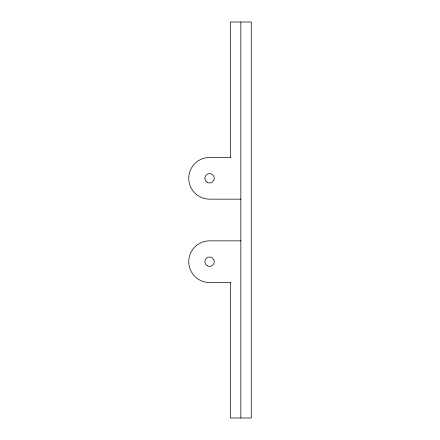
<?xml version="1.0" encoding="UTF-8"?>
<svg xmlns="http://www.w3.org/2000/svg" width="440" height="440" viewBox="0 0 440 440"><rect width="100%" height="100%" fill="white"/><g stroke="black" fill="none" stroke-linecap="round" stroke-linejoin="round"><path stroke-width="0.66" d="M230.423 157.476L209.578 157.476A20.84 20.84 0 0 0 188.738 178.316A20.84 20.84 0 0 0 209.578 199.161L240.84 199.161M240.84 240.84L209.578 240.84A20.84 20.84 0 0 0 188.738 261.685A20.84 20.84 0 0 0 209.578 282.524L230.423 282.524M240.84 22L240.84 418M230.423 157.647L230.423 22L251.262 22L251.262 418L230.423 418L230.423 282.354M207.235 265.744A4.692 4.692 0 0 0 214.269 261.685A4.692 4.692 0 0 0 207.235 257.626A4.692 4.692 0 0 0 207.235 265.744M207.235 182.375A4.692 4.692 0 0 0 214.269 178.316A4.692 4.692 0 0 0 207.235 174.257A4.692 4.692 0 0 0 207.235 182.375"/></g></svg>
